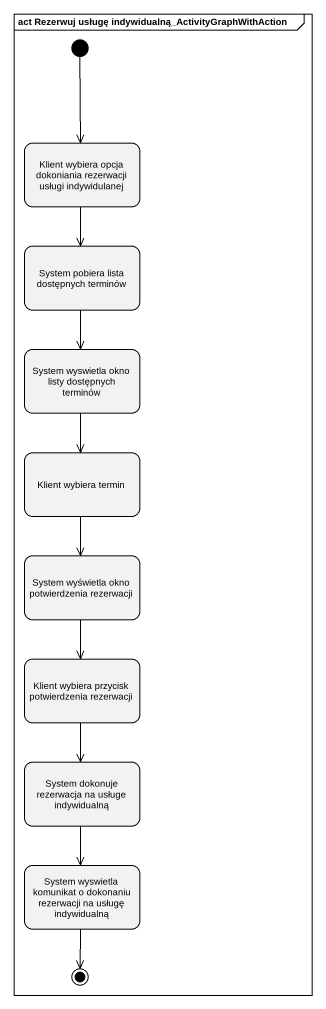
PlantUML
@startuml
mainframe act Rezerwuj usługę indywidualną_ActivityGraphWithAction
hide empty description
state "Klient wybiera opcja dokoniania rezerwacji usługi indywidulanej" as Klient_wybiera_opcja
state "System pobiera lista dostępnych terminów" as System_pobiera_lista
state "System wyswietla okno listy dostępnych terminów" as System_wyswietla_okno_listy
state "Klient wybiera termin" as Klient_wybiera_termin
state "System wyświetla okno potwierdzenia rezerwacji" as System_wyświetla_okno
state "Klient wybiera przycisk potwierdzenia rezerwacji" as Klient_wybiera_przycisk
state "System dokonuje rezerwacja na usługe indywidualną" as System_dokonuje_rezerwacja
state "System wyswietla komunikat o dokonaniu rezerwacji na usługę indywidualną" as System_wyswietla_komunikat
[*] --> Klient_wybiera_opcja
Klient_wybiera_opcja --> System_pobiera_lista
System_pobiera_lista --> System_wyswietla_okno_listy
System_wyswietla_okno_listy --> Klient_wybiera_termin
Klient_wybiera_termin --> System_wyświetla_okno
System_wyświetla_okno --> Klient_wybiera_przycisk
Klient_wybiera_przycisk --> System_dokonuje_rezerwacja
System_dokonuje_rezerwacja --> System_wyswietla_komunikat
System_wyswietla_komunikat --> [*]
@enduml
